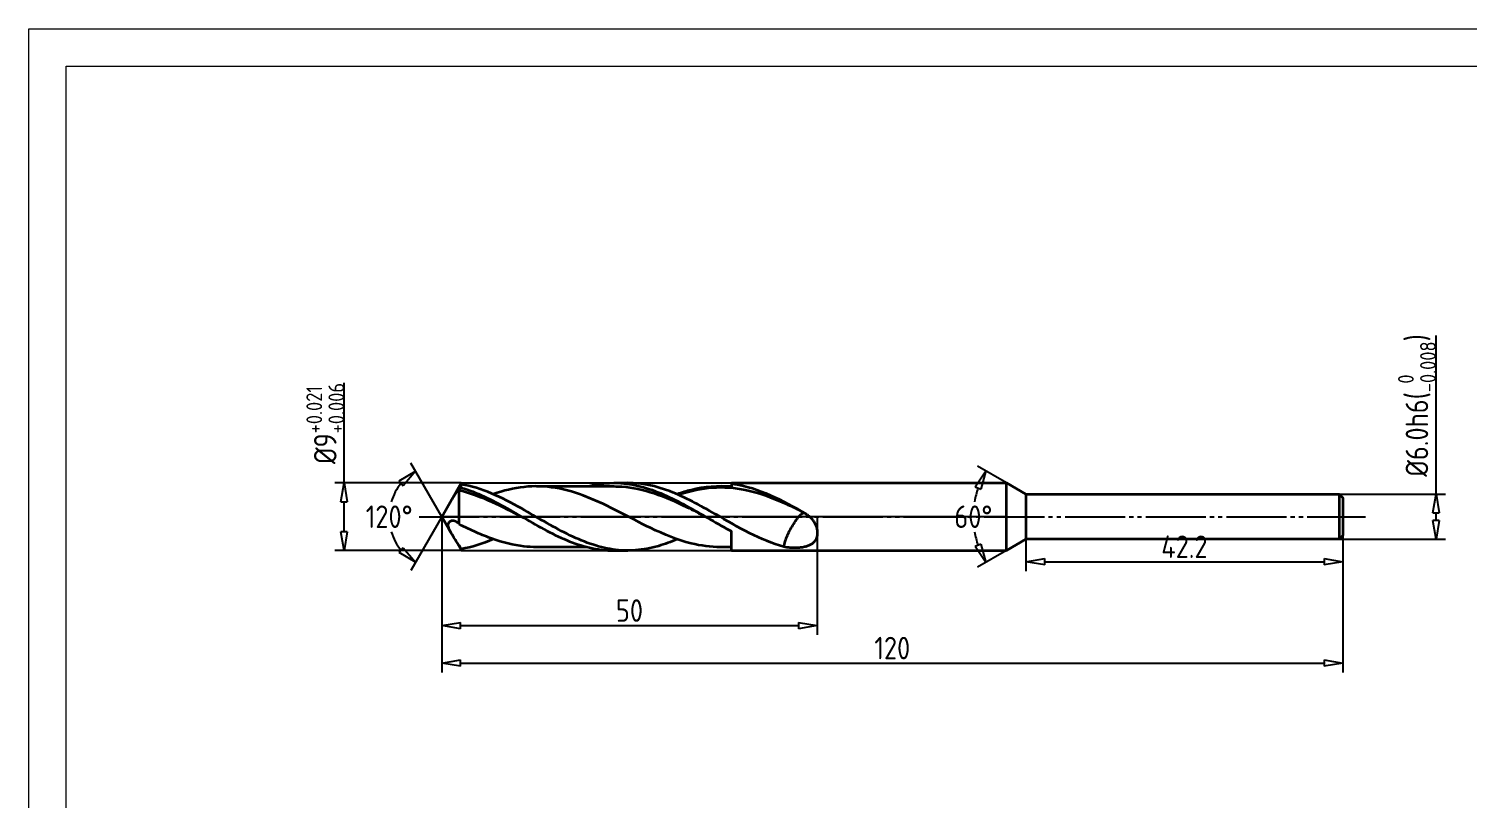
# Model space of a CAD drawing. Header units: millimetres. Extents: x 4471 to 4768, y 1244 to 1454.
# Drawn here: x 4476 to 4667.5, y 1346.9 to 1449.4 of the extents above; entities that cross this region are included whole.
import ezdxf
from ezdxf.enums import TextEntityAlignment as Align

# ---------------------------------------------------------------- set-up
doc = ezdxf.new("R2010")
doc.units = ezdxf.units.MM
doc.linetypes.add('JIS_09_08', pattern=[10.75, 8, -0.55, 0.55, -0.55, 0.55, -0.55])
for name, color, linetype in [('中心线', 2, 'JIS_09_08'), ('图框', 7, 'Continuous'), ('标注', 3, 'Continuous')]:
    doc.layers.add(name, color=color, linetype=linetype)
doc.layers.add('轮廓', color=4, linetype='Continuous', lineweight=35)
doc.styles.add('工程字', font='gbenor.shx', dxfattribs={"bigfont": 'gbcbig.shx'})
doc.styles.add('样式 1', font='simsunb.ttf')
doc.dimstyles.new('ZQH', dxfattribs={"dimtxt": 3, "dimasz": 2.5, "dimexe": 1.25, "dimexo": 0, "dimgap": 0.5, "dimtad": 1, "dimdec": 3, "dimdsep": 46, "dimtxsty": '工程字', "dimblk": 'CLOSEDBLANK', "dimcen": -0.8, "dimclrd": 3, "dimclre": 3, "dimclrt": 3, "dimadec": 1, "dimazin": 2, "dimtfac": 1, "dimtdec": 3, "dimtofl": 0, "dimtmove": 0, "dimatfit": 3, "dimldrblk": 'CLOSEDBLANK', "dimfxl": 1, "dimtolj": 1, "dimtzin": 0, "dimarcsym": 0})
doc.dimstyles.new('ZQV', dxfattribs={"dimtxt": 3, "dimasz": 2.5, "dimexe": 1.25, "dimexo": 0, "dimgap": 0.5, "dimtad": 1, "dimtih": 1, "dimtoh": 1, "dimdec": 3, "dimdsep": 46, "dimtxsty": '工程字', "dimblk": 'CLOSEDBLANK', "dimcen": -0.8, "dimclrd": 3, "dimclre": 3, "dimclrt": 3, "dimadec": 1, "dimazin": 2, "dimtfac": 1, "dimtdec": 3, "dimtofl": 0, "dimtmove": 0, "dimatfit": 3, "dimldrblk": 'CLOSEDBLANK', "dimfxl": 1, "dimtolj": 1, "dimtzin": 0, "dimarcsym": 0})

# ---------------------------------------------------------------- blocks, each defined once
blk = doc.blocks.new('TYFrame')
at = {"layer": '图框', "lineweight": 9}
for p, q in [((5, 5), (5, 205)), ((5, 205), (292, 205)), ((10, 10), (10, 200)), ((10, 200), (287, 200))]:
    blk.add_line(p, q, dxfattribs=at)
at = {"layer": '图框', "style": '样式 1', "flags": 1}
for tag, height, p in [('被加工材料', 1.2, (258.35, 62.06)), ('工件类型', 1.2, (258.35, 58.88)), ('刀具材料', 1.2, (258.35, 55.95)), ('冷却', 1.2, (258.35, 52.93)), ('涂层', 1.2, (258.35, 49.72)), ('孔公差', 1.2, (258.35, 46.73)), ('通孔', 1.2, (258.35, 43.61)), ('设计', 1.73, (215.5, 38.5)), ('刀具名称', 1.73, (264.42, 38.5)), ('设计日期', 1.73, (215.5, 30)), ('刀具编号', 1.73, (264.42, 30)), ('客户名称', 1.73, (264.42, 23.5)), ('审核', 1.73, (215.5, 21.8)), ('客户编号', 1.73, (264.42, 20)), ('审核日期', 1.73, (215.5, 14)), ('图号', 1.73, (264.42, 14, 30))]:
    blk.add_attdef(tag, text='', height=height, dxfattribs=at).set_placement(p, align=Align.MIDDLE_CENTER)
blk = doc.blocks.new('_ClosedBlank')
at = {"color": 0, "linetype": 'ByBlock', "lineweight": -2}
for p, q in [((-1, 0.167), (0, 0)), ((-1, 0.167), (-1, -0.167)), ((0, 0), (-1, -0.167))]:
    blk.add_line(p, q, dxfattribs=at)
blk = doc.blocks.new('*D7')
at = {"layer": 'Defpoints', "color": 0, "transparency": 16777216}
for p in [(4608.77, 1384.43), (4650.97, 1384.43), (4650.97, 1378.43)]:
    blk.add_point(p, dxfattribs=at)
at = {"layer": '标注', "color": 3, "lineweight": -2, "transparency": 16777216}
for p, q in [((4608.77, 1384.43), (4608.77, 1377.18)), ((4650.97, 1384.43), (4650.97, 1377.18)), ((4611.27, 1378.43), (4648.47, 1378.43))]:
    blk.add_line(p, q, dxfattribs=at)
at = {"layer": '标注', "color": 3, "lineweight": -2, "transparency": 16777216, "xscale": 2.5, "yscale": 2.5, "zscale": 2.5, "rotation": 180}
blk.add_blockref('_ClosedBlank', (4608.77, 1378.43), dxfattribs=at)
at = {"layer": '标注', "color": 3, "lineweight": -2, "transparency": 16777216, "xscale": 2.5, "yscale": 2.5, "zscale": 2.5}
blk.add_blockref('_ClosedBlank', (4650.97, 1378.43), dxfattribs=at)
at = {"layer": '标注', "color": 3, "transparency": 16777216, "insert": (4629.87, 1380.43), "char_height": 3, "attachment_point": 5, "style": '工程字'}
blk.add_mtext('\\A1;42.2', dxfattribs=at)
blk = doc.blocks.new('*D8')
at = {"layer": 'Defpoints', "color": 0, "transparency": 16777216}
for p in [(4648.38, 1387.43), (4663.38, 1387.43), (4648.38, 1381.43)]:
    blk.add_point(p, dxfattribs=at)
at = {"layer": '标注', "color": 3, "lineweight": -2, "transparency": 16777216}
for p, q in [((4663.38, 1387.43), (4663.38, 1408.56)), ((4648.38, 1387.43), (4664.63, 1387.43)), ((4663.38, 1383.93), (4663.38, 1384.93)), ((4648.38, 1381.43), (4664.63, 1381.43))]:
    blk.add_line(p, q, dxfattribs=at)
at = {"layer": '标注', "color": 3, "lineweight": -2, "transparency": 16777216, "xscale": 2.5, "yscale": 2.5, "zscale": 2.5}
for p, rotation in [((4663.38, 1387.43), 90), ((4663.38, 1381.43), 270)]:
    blk.add_blockref('_ClosedBlank', p, dxfattribs=dict(at, rotation=rotation))
at = {"layer": '标注', "color": 3, "transparency": 16777216, "insert": (4660.84, 1399.25), "char_height": 3, "attachment_point": 5, "rotation": 90, "style": '工程字'}
blk.add_mtext('\\A1;%%C6.0h6({\\H0.7x;\\S 0^ -0.008;})', dxfattribs=at)
blk = doc.blocks.new('*D9')
at = {"layer": 'Defpoints', "color": 0, "transparency": 16777216}
for p in [(4606.18, 1388.93), (4608.77, 1387.43), (4601.96, 1386.55), (4608.77, 1381.43), (4606.18, 1379.93)]:
    blk.add_point(p, dxfattribs=at)
at = {"layer": '标注', "color": 3, "lineweight": -2, "transparency": 16777216}
for p, q in [((4606.18, 1388.93), (4602.32, 1391.15)), ((4606.18, 1379.93), (4602.32, 1377.71))]:
    blk.add_line(p, q, dxfattribs=at)
for start, end in [(161.7653, 170.5617), (189.4383, 198.2347)]:
    blk.add_arc((4613.97, 1384.43), 12.2, start, end, dxfattribs=at)
at = {"layer": '标注', "color": 3, "lineweight": -2, "transparency": 16777216, "xscale": 2.5, "yscale": 2.5, "zscale": 2.5}
for p, rotation in [((4603.41, 1390.53), 65.88265104258798), ((4603.41, 1378.33), 294.1173489574194)]:
    blk.add_blockref('_ClosedBlank', p, dxfattribs=dict(at, rotation=rotation))
at = {"layer": '标注', "color": 3, "transparency": 16777216, "insert": (4601.77, 1384.43), "char_height": 3, "attachment_point": 5, "style": '工程字'}
blk.add_mtext('\\A1;60°', dxfattribs=at)
blk = doc.blocks.new('*D10')
at = {"layer": 'Defpoints', "color": 0, "transparency": 16777216}
for p in [(4530.97, 1384.43), (4580.97, 1384.43), (4580.97, 1369.93)]:
    blk.add_point(p, dxfattribs=at)
at = {"layer": '标注', "color": 3, "lineweight": -2, "transparency": 16777216}
for p, q in [((4530.97, 1384.43), (4530.97, 1368.68)), ((4580.97, 1384.43), (4580.97, 1368.68)), ((4533.47, 1369.93), (4578.47, 1369.93))]:
    blk.add_line(p, q, dxfattribs=at)
at = {"layer": '标注', "color": 3, "lineweight": -2, "transparency": 16777216, "xscale": 2.5, "yscale": 2.5, "zscale": 2.5, "rotation": 180}
blk.add_blockref('_ClosedBlank', (4530.97, 1369.93), dxfattribs=at)
at = {"layer": '标注', "color": 3, "lineweight": -2, "transparency": 16777216, "xscale": 2.5, "yscale": 2.5, "zscale": 2.5}
blk.add_blockref('_ClosedBlank', (4580.97, 1369.93), dxfattribs=at)
at = {"layer": '标注', "color": 3, "transparency": 16777216, "insert": (4555.97, 1371.93), "char_height": 3, "attachment_point": 5, "style": '工程字'}
blk.add_mtext('\\A1;50', dxfattribs=at)
blk = doc.blocks.new('*D11')
at = {"layer": 'Defpoints', "color": 0, "transparency": 16777216}
for p in [(4530.97, 1384.43), (4650.97, 1384.43), (4650.97, 1364.93)]:
    blk.add_point(p, dxfattribs=at)
at = {"layer": '标注', "color": 3, "lineweight": -2, "transparency": 16777216}
for p, q in [((4530.97, 1384.43), (4530.97, 1363.68)), ((4650.97, 1384.43), (4650.97, 1363.68)), ((4533.47, 1364.93), (4648.47, 1364.93))]:
    blk.add_line(p, q, dxfattribs=at)
at = {"layer": '标注', "color": 3, "lineweight": -2, "transparency": 16777216, "xscale": 2.5, "yscale": 2.5, "zscale": 2.5, "rotation": 180}
blk.add_blockref('_ClosedBlank', (4530.97, 1364.93), dxfattribs=at)
at = {"layer": '标注', "color": 3, "lineweight": -2, "transparency": 16777216, "xscale": 2.5, "yscale": 2.5, "zscale": 2.5}
blk.add_blockref('_ClosedBlank', (4650.97, 1364.93), dxfattribs=at)
at = {"layer": '标注', "color": 3, "transparency": 16777216, "insert": (4590.97, 1366.93), "char_height": 3, "attachment_point": 5, "style": '工程字'}
blk.add_mtext('\\A1;120', dxfattribs=at)
blk = doc.blocks.new('*D12')
at = {"layer": 'Defpoints', "color": 0, "transparency": 16777216}
for p in [(4533.57, 1388.93), (4517.97, 1379.93), (4533.57, 1379.93)]:
    blk.add_point(p, dxfattribs=at)
at = {"layer": '标注', "color": 3, "lineweight": -2, "transparency": 16777216}
for p, q in [((4517.97, 1388.93), (4517.97, 1402.27)), ((4533.57, 1388.93), (4516.72, 1388.93)), ((4517.97, 1382.43), (4517.97, 1386.43)), ((4533.57, 1379.93), (4516.72, 1379.93))]:
    blk.add_line(p, q, dxfattribs=at)
at = {"layer": '标注', "color": 3, "lineweight": -2, "transparency": 16777216, "xscale": 2.5, "yscale": 2.5, "zscale": 2.5}
for p, rotation in [((4517.97, 1388.93), 90), ((4517.97, 1379.93), 270)]:
    blk.add_blockref('_ClosedBlank', p, dxfattribs=dict(at, rotation=rotation))
at = {"layer": '标注', "color": 3, "transparency": 16777216, "insert": (4515.46, 1396.85), "char_height": 3, "attachment_point": 5, "rotation": 90, "style": '工程字'}
blk.add_mtext('\\A1;%%C9{\\H0.7x;\\S+0.021^ +0.006;}', dxfattribs=at)
blk = doc.blocks.new('*D13')
at = {"layer": 'Defpoints', "color": 0, "transparency": 16777216}
for p in [(4524.39, 1386.83), (4530.97, 1384.43), (4530.97, 1384.43), (4530.98, 1384.45), (4530.98, 1384.41)]:
    blk.add_point(p, dxfattribs=at)
at = {"layer": '标注', "color": 3, "lineweight": -2, "transparency": 16777216}
for q in [(4526.85, 1391.58), (4526.85, 1377.28)]:
    blk.add_line((4530.97, 1384.43), q, dxfattribs=at)
for start, end in [(140.554, 163.4141), (196.5859, 219.446)]:
    blk.add_arc((4530.97, 1384.43), 7.01, start, end, dxfattribs=at)
at = {"layer": '标注', "color": 3, "lineweight": -2, "transparency": 16777216, "xscale": 2.5, "yscale": 2.5, "zscale": 2.5}
for p, rotation in [((4527.47, 1390.5), 40.27702422499712), ((4527.47, 1378.36), 319.7229757750029)]:
    blk.add_blockref('_ClosedBlank', p, dxfattribs=dict(at, rotation=rotation))
at = {"layer": '标注', "color": 3, "transparency": 16777216, "insert": (4523.97, 1384.43), "char_height": 3, "attachment_point": 5, "style": '工程字'}
blk.add_mtext('\\A1;120°', dxfattribs=at)

msp = doc.modelspace()

# ---------------------------------------------------------------- linework, layer by layer
at = {"color": 2}
msp.add_lwpolyline([(4530.9732, 1384.429), (4533.5713, 1388.929), (4606.1751, 1388.929), (4606.1751, 1384.429)], close=True, dxfattribs=at)
at = {"color": 2, "extrusion": (0, -1.22465e-16, -1)}
msp.add_lwpolyline([(-4530.9732, 1384.429), (-4533.5713, 1379.929), (-4606.1751, 1379.929), (-4606.1751, 1384.429)], close=True, dxfattribs=at)
at = {"layer": '中心线'}
msp.add_line((4527.9732, 1384.429), (4653.9732, 1384.429), dxfattribs=at)
at = {"layer": '轮廓', "lineweight": 35}
for p, q in [((4553.8731, 1388.929), (4555.7556, 1388.929)), ((4569.5713, 1388.8244), (4569.5713, 1388.929)), ((4569.5713, 1388.929), (4606.1751, 1388.929)), ((4606.1751, 1379.929), (4606.1751, 1388.929)), ((4533.5713, 1388.2959), (4533.5713, 1388.7341)), ((4543.5877, 1388.479), (4553.8731, 1388.479)), ((4568.0741, 1388.479), (4569.5713, 1388.479)), ((4530.9732, 1384.429), (4532.2204, 1386.5892)), ((4530.9732, 1384.429), (4532.2204, 1382.2687)), ((4569.5713, 1379.929), (4569.5713, 1382.4989)), ((4550.3577, 1380.379), (4543.5877, 1380.379)), ((4553.8731, 1379.929), (4555.7556, 1379.929)), ((4569.5713, 1380.379), (4568.0741, 1380.379)), ((4569.5713, 1379.929), (4606.1751, 1379.929))]:
    msp.add_line(p, q, dxfattribs=at)
at = {"layer": '轮廓'}
for p, q in [((4608.7732, 1387.429), (4608.7732, 1381.429)), ((4650.4732, 1387.429), (4650.4732, 1381.429))]:
    msp.add_line(p, q, dxfattribs=at)
msp.add_lwpolyline([(4606.1751, 1379.929), (4606.1751, 1388.929), (4608.7732, 1387.429), (4650.4732, 1387.429), (4650.9732, 1386.929), (4650.9732, 1381.929), (4650.4732, 1381.429), (4608.7732, 1381.429), (4606.1751, 1379.929)], dxfattribs=at)
at = {"layer": '轮廓', "lineweight": 35}
for points, knots in [([(4550.3577, 1388.479), (4550.8297, 1388.5978), (4551.304, 1388.6949), (4553.8311, 1389.0815), (4555.8042, 1388.9331), (4559.9015, 1387.777), (4561.8746, 1386.8148), (4565.8263, 1384.623), (4567.6683, 1383.4914), (4569.5713, 1382.4989)], [19.63334591, 19.63334591, 19.63334591, 19.63334591, 21.29056431, 21.29056431, 28.38741908, 28.38741908, 35.48427385, 35.48427385, 42.07649819, 42.07649819, 42.07649819, 42.07649819]), ([(4576.523, 1380.4316), (4574.9938, 1380.837), (4573.4968, 1381.4644), (4570.4385, 1383.0061), (4568.9415, 1383.8869), (4565.3636, 1385.9467), (4563.3905, 1387.0448), (4559.455, 1388.5374), (4557.6322, 1388.929), (4555.7556, 1388.929)], [0, 0, 0, 0, 5.29719177, 5.29719177, 10.59438353, 10.59438353, 17.69123849, 17.69123849, 24.22747716, 24.22747716, 24.22747716, 24.22747716]), ([(4533.5713, 1388.7341), (4533.3992, 1388.4514), (4533.2258, 1388.1774), (4532.8356, 1387.5698), (4532.6053, 1387.2199), (4532.3435, 1386.7972), (4532.2799, 1386.6926), (4532.2201, 1386.5892)], [2.2808872, 2.2808872, 2.2808872, 2.2808872, 3.30058961, 3.30058961, 4.67495939, 4.67495939, 5.12672067, 5.12672067, 5.12672067, 5.12672067]), ([(4533.3115, 1387.9763), (4533.3984, 1388.0864), (4533.485, 1388.1929), (4533.5713, 1388.2959), (4533.5713, 1388.2959), (4533.5713, 1388.2959)], [0, 0, 0, 0, 0.538760941, 0.538760941, 0.538867584, 0.538867584, 0.538867584, 0.538867584]), ([(4533.3115, 1383.4178), (4533.3115, 1383.7275), (4533.3115, 1384.0464), (4533.3115, 1384.895), (4533.3115, 1385.4188), (4533.3115, 1386.3461), (4533.3115, 1386.7495), (4533.3115, 1387.4541), (4533.3115, 1387.75), (4533.3115, 1387.9763)], [0.61813154, 0.61813154, 0.61813154, 0.61813154, 1.58211012, 1.58211012, 3.16422023, 3.16422023, 4.5710166, 4.5710166, 5.97781297, 5.97781297, 5.97781297, 5.97781297]), ([(4533.3115, 1387.9763), (4534.7536, 1387.6147), (4536.1956, 1387.0671), (4537.6377, 1386.4139), (4538.9685, 1385.8112), (4540.2992, 1385.1203), (4541.63, 1384.429)], [0.09496663, 0.09496663, 0.09496663, 0.09496663, 0.65002333, 0.65002333, 0.65002333, 1.16222734, 1.16222734, 1.16222734, 1.16222734]), ([(4562.3208, 1381.4332), (4561.4952, 1381.0774), (4560.6673, 1380.7711), (4557.7781, 1379.9389), (4555.805, 1379.7761), (4551.7076, 1380.3763), (4549.7346, 1381.1157), (4545.6372, 1383.1502), (4543.6641, 1384.3655), (4540.2673, 1386.2688), (4538.9414, 1386.9628), (4536.2452, 1388.0917), (4534.9193, 1388.5076), (4533.5713, 1388.7341)], [16.57903309, 16.57903309, 16.57903309, 16.57903309, 19.49090168, 19.49090168, 26.58775663, 26.58775663, 33.68461159, 33.68461159, 40.78146654, 40.78146654, 45.45148591, 45.45148591, 50.12125585, 50.12125585, 50.12125585, 50.12125585]), ([(4533.5713, 1388.2959), (4535.6199, 1387.691), (4537.5929, 1386.7091), (4541.6902, 1384.4201), (4543.6633, 1383.2028), (4547.7606, 1381.1542), (4549.7337, 1380.4034), (4552.4862, 1379.9822), (4553.1811, 1379.929), (4553.8732, 1379.9291)], [0.00024943, 0.00024943, 0.00024943, 0.00024943, 7.09685477, 7.09685477, 14.19370954, 14.19370954, 21.29056431, 21.29056431, 23.72862449, 23.72862449, 23.72862449, 23.72862449]), ([(4568.074, 1380.379), (4566.7752, 1380.379), (4565.4889, 1380.5478), (4562.358, 1381.3282), (4560.5946, 1382.0566), (4557.3649, 1383.6163), (4555.9773, 1384.3597), (4553.1511, 1385.8089), (4551.7635, 1386.4877), (4548.9373, 1387.6079), (4547.5497, 1388.0285), (4544.7235, 1388.5002), (4543.3359, 1388.5426), (4540.5516, 1388.2359), (4539.2043, 1387.9038), (4537.8344, 1387.4248)], [1.69856413, 1.69856413, 1.69856413, 1.69856413, 6.14180479, 6.14180479, 12.28360957, 12.28360957, 17.06101769, 17.06101769, 21.8384258, 21.8384258, 26.61583392, 26.61583392, 31.39324203, 31.39324203, 36.02931883, 36.02931883, 36.02931883, 36.02931883]), ([(4553.8731, 1388.4784), (4554.2296, 1388.4787), (4554.5862, 1388.4663), (4554.9427, 1388.4409), (4556.3848, 1388.3384), (4557.8269, 1388.0249), (4559.2689, 1387.5466), (4560.711, 1387.0683), (4562.1531, 1386.4267), (4563.5952, 1385.7163), (4564.4356, 1385.3022), (4565.2759, 1384.8656), (4566.1163, 1384.4289)], [2.73302363, 2.73302363, 2.73302363, 2.73302363, 2.87025012, 2.87025012, 2.87025012, 3.42530682, 3.42530682, 3.42530682, 3.98036352, 3.98036352, 3.98036352, 4.30381995, 4.30381995, 4.30381995, 4.30381995]), ([(4569.5713, 1388.4045), (4567.7546, 1388.5847), (4565.9913, 1388.4354), (4563.5518, 1387.8274), (4562.9353, 1387.6397), (4562.3207, 1387.4248)], [0, 0, 0, 0, 6.14180479, 6.14180479, 8.24740805, 8.24740805, 8.24740805, 8.24740805]), ([(4562.459, 1387.3643), (4562.8949, 1387.5098), (4563.3307, 1387.6417), (4563.7666, 1387.7576), (4565.2204, 1388.1442), (4566.6742, 1388.352), (4568.128, 1388.3501), (4569.5817, 1388.3482), (4571.0355, 1388.1364), (4572.4893, 1387.7466), (4573.9431, 1387.3567), (4575.3969, 1386.79), (4576.8507, 1386.1311), (4577.4554, 1385.857), (4578.0601, 1385.5675), (4578.6648, 1385.2704)], [4.09843355, 4.09843355, 4.09843355, 4.09843355, 4.26619668, 4.26619668, 4.26619668, 4.8257589, 4.8257589, 4.8257589, 5.38532113, 5.38532113, 5.38532113, 5.94488335, 5.94488335, 5.94488335, 6.17763553, 6.17763553, 6.17763553, 6.17763553]), ([(4569.5713, 1388.8244), (4569.5713, 1388.7381), (4569.5713, 1388.6492), (4569.5713, 1388.5075), (4569.5713, 1388.4563), (4569.5713, 1388.4045)], [-0.599901731, -0.599901731, -0.599901731, -0.599901731, -0.302842952, -0.302842952, -0.137706465, -0.137706465, -0.137706465, -0.137706465]), ([(4569.5713, 1388.8244), (4569.7118, 1388.807), (4569.8527, 1388.7874), (4571.5774, 1388.5216), (4573.1252, 1388.0148), (4576.2922, 1386.6112), (4577.84, 1385.7473), (4579.4235, 1384.8369)], [42.09189002, 42.09189002, 42.09189002, 42.09189002, 42.58112973, 42.58112973, 48.06641036, 48.06641036, 53.55169099, 53.55169099, 53.55169099, 53.55169099]), ([(4533.5713, 1380.1238), (4533.3914, 1380.4193), (4533.1727, 1380.7649), (4532.7609, 1381.4023), (4532.613, 1381.6297), (4532.2974, 1382.1317), (4532.0815, 1382.483), (4531.8669, 1383.0075), (4531.8295, 1383.1882), (4531.8522, 1383.4868), (4531.9021, 1383.6045), (4532.0663, 1383.8046), (4532.1874, 1383.8801), (4532.4863, 1383.9447), (4532.6653, 1383.9182), (4532.9829, 1383.7447), (4533.112, 1383.6383), (4533.2371, 1383.5025)], [2.25813801, 2.25813801, 2.25813801, 2.25813801, 3.18766165, 3.18766165, 3.70698741, 3.70698741, 4.38992211, 4.38992211, 4.86856911, 4.86856911, 5.30166627, 5.30166627, 5.78587347, 5.78587347, 6.34213516, 6.34213516, 6.73817461, 6.73817461, 6.73817461, 6.73817461]), ([(4543.5878, 1380.379), (4543.0347, 1380.379), (4542.4807, 1380.4096), (4540.5098, 1380.6267), (4539.1222, 1380.9746), (4537.0057, 1381.7276), (4536.3055, 1382.0128), (4534.8371, 1382.6648), (4534.0763, 1383.0329), (4533.3115, 1383.4178)], [29.50708342, 29.50708342, 29.50708342, 29.50708342, 31.39324203, 31.39324203, 36.17065015, 36.17065015, 38.54860102, 38.54860102, 41.13511507, 41.13511507, 41.13511507, 41.13511507]), ([(4576.523, 1380.4316), (4576.5645, 1380.6459), (4576.6932, 1381.1192), (4577.0066, 1381.9281), (4577.5257, 1383.0163), (4578.1094, 1383.9532), (4578.6092, 1384.551), (4578.9354, 1384.8565), (4579.1208, 1384.949), (4579.2087, 1384.9599)], [3.8635405, 3.8635405, 3.8635405, 3.8635405, 4.1887902, 4.48798951, 4.78718881, 5.38558741, 5.60998688, 5.83438636, 6.1439455, 6.1439455, 6.1439455, 6.1439455]), ([(4579.4235, 1384.8369), (4579.4562, 1384.818), (4579.4886, 1384.7986), (4579.6744, 1384.6822), (4579.8172, 1384.5731), (4580.0624, 1384.3521), (4580.1818, 1384.2274), (4580.3972, 1383.9604), (4580.4933, 1383.8181), (4580.6329, 1383.5762), (4580.6907, 1383.4616), (4580.7921, 1383.2241), (4580.8357, 1383.1013), (4580.9053, 1382.8552), (4580.9313, 1382.7318), (4580.9653, 1382.4919), (4580.9732, 1382.3754), (4580.9732, 1382.1563), (4580.9653, 1382.0449), (4580.9313, 1381.8266), (4580.9053, 1381.7197), (4580.8357, 1381.5166), (4580.7921, 1381.4204), (4580.6907, 1381.2429), (4580.6329, 1381.1616), (4580.4933, 1380.9973), (4580.3972, 1380.9063), (4580.1818, 1380.7459), (4580.0624, 1380.6762), (4579.8172, 1380.5585), (4579.6744, 1380.5043), (4579.3665, 1380.4132), (4579.2015, 1380.3764), (4578.859, 1380.3192), (4578.6813, 1380.2988), (4578.3248, 1380.2724), (4578.146, 1380.2663), (4577.9732, 1380.2663), (4577.8004, 1380.2663), (4577.6216, 1380.2724), (4577.2651, 1380.2988), (4577.0874, 1380.3192), (4576.7804, 1380.3704), (4576.6485, 1380.3983), (4576.523, 1380.4316)], [10.48143545, 10.48143545, 10.48143545, 10.48143545, 10.58879884, 10.58879884, 11.10721836, 11.10721836, 11.57907111, 11.57907111, 12.05092387, 12.05092387, 12.42577051, 12.42577051, 12.80061716, 12.80061716, 13.1754638, 13.1754638, 13.55031044, 13.55031044, 13.92515709, 13.92515709, 14.30000373, 14.30000373, 14.67485038, 14.67485038, 15.04969702, 15.04969702, 15.52154978, 15.52154978, 15.99340253, 15.99340253, 16.51182204, 16.51182204, 17.03024156, 17.03024156, 17.54866108, 17.54866108, 18.06708059, 18.06708059, 18.06708059, 18.58550011, 18.58550011, 19.10391962, 19.10391962, 19.51497574, 19.51497574, 19.51497574, 19.51497574])]:
    msp.add_open_spline(points, degree=3, knots=knots, dxfattribs=at)
for points in [[(4533.2371, 1383.5025), (4533.262, 1383.4754), (4533.2868, 1383.4472), (4533.3115, 1383.4178)], [(4537.8344, 1381.4332), (4536.4077, 1380.8186), (4535.0043, 1380.3647), (4533.5713, 1380.1238)]]:
    msp.add_open_spline(points, degree=3, dxfattribs=at)

# ---------------------------------------------------------------- block references
at = {"color": 0}
msp.add_blockref('TYFrame', (4470.9732, 1244.429), dxfattribs=at)

# ---------------------------------------------------------------- dimensions: what is measured, and where the dimension line sits
at = {"layer": '标注'}
dim = msp.add_linear_dim(base=(4517.9732, 1379.929), p1=(4533.5713, 1388.929), p2=(4533.5713, 1379.929), angle=89.999998, text='%%C<>{\\H0.7x;\\S+0.021^ +0.006;}', dimstyle='ZQH', dxfattribs=at)
dim.commit()
dim.dimension.update_dxf_attribs({"geometry": '*D12', "text_midpoint": (4517.9732, 1396.8518), "dimtype": 128})
dim = msp.add_linear_dim(base=(4663.3751, 1387.429), p1=(4648.3751, 1381.429), p2=(4648.3751, 1387.429), angle=270.000002, text='%%C6.0h6({\\H0.7x;\\S 0^ -0.008;})', dimstyle='ZQH', override={"dimtol": 1, "dimtp": 0, "dimtm": 0.008, "dimtdec": 1}, dxfattribs=at)
dim.commit()
dim.dimension.update_dxf_attribs({"geometry": '*D8', "text_midpoint": (4663.3751, 1399.2466), "dimtype": 128})
dim = msp.add_angular_dim_2l(base=(4524.38933, 1386.82532), line1=((4530.97322, 1384.42898), (4530.98322, 1384.41166)), line2=((4530.97322, 1384.42898), (4530.98322, 1384.4463)), dimstyle='ZQV', dxfattribs=at)
dim.commit()
dim.dimension.update_dxf_attribs({"geometry": '*D13', "text_midpoint": (4523.96679, 1384.42898)})
dim = msp.add_angular_dim_2l(base=(4601.9585, 1386.5468), line1=((4606.1751, 1388.929), (4608.7732, 1387.429)), line2=((4606.1751, 1379.929), (4608.7732, 1381.429)), text='60°', dimstyle='ZQV', dxfattribs=at)
dim.commit()
dim.dimension.update_dxf_attribs({"geometry": '*D9', "text_midpoint": (4601.7732, 1384.429), "dimtype": 130})
for base, p1, p2, picture, middle in [((4580.9732, 1369.929), (4530.9732, 1384.429), (4580.9732, 1384.429), '*D10', (4555.9732, 1371.929)), ((4650.9732, 1364.929), (4530.9732, 1384.429), (4650.9732, 1384.429), '*D11', (4590.9732, 1366.929)), ((4650.9732, 1378.429), (4608.7732, 1384.429), (4650.9732, 1384.429), '*D7', (4629.8732, 1380.429))]:
    dim = msp.add_linear_dim(base=base, p1=p1, p2=p2, dimstyle='ZQH', dxfattribs=at)
    dim.commit()
    dim.dimension.update_dxf_attribs({"geometry": picture, "text_midpoint": middle})

doc.saveas('drawing.dxf')
